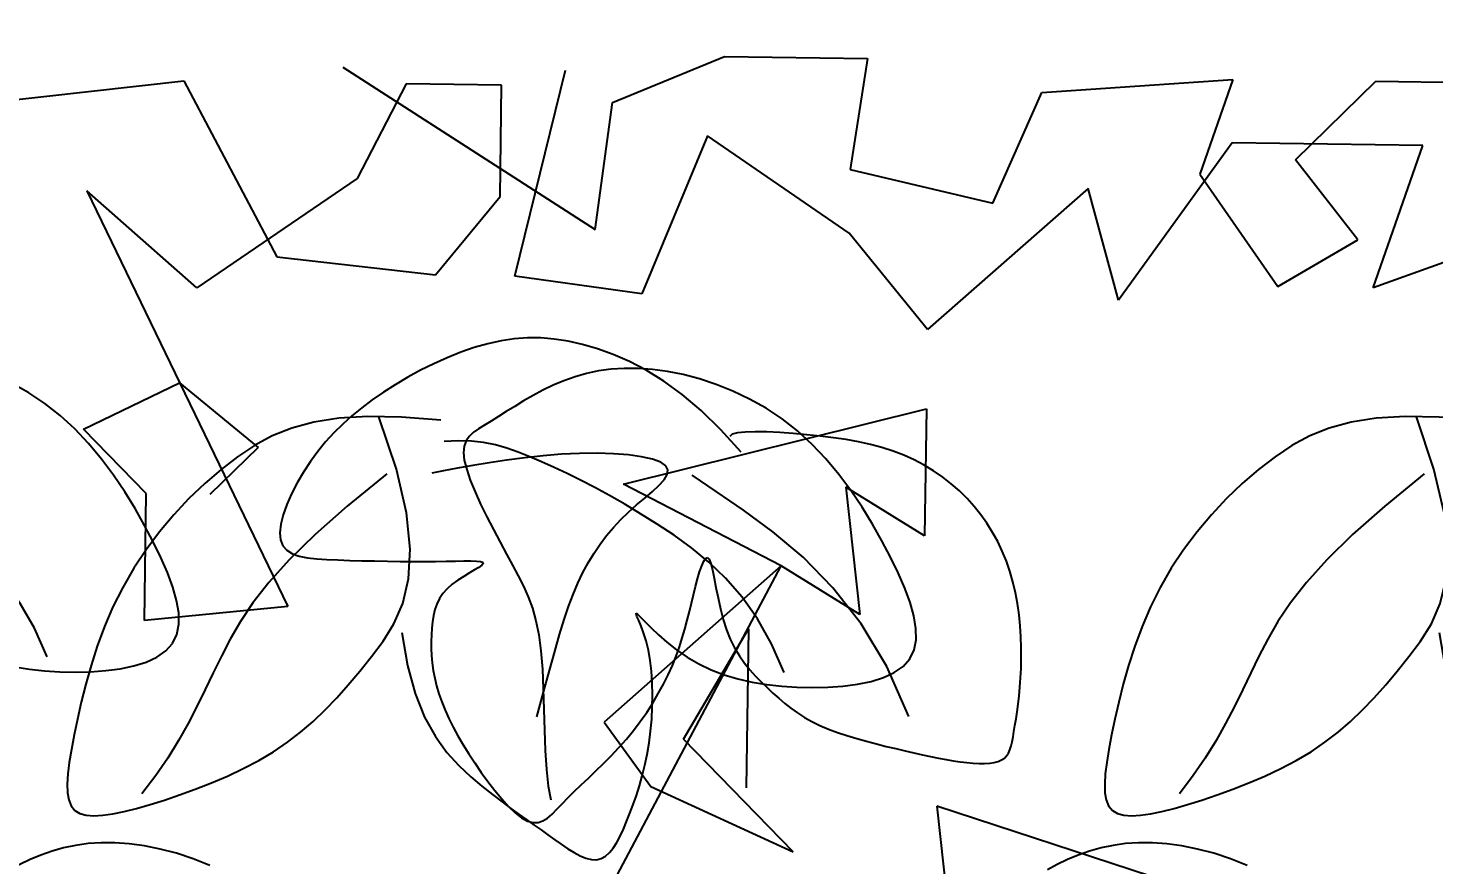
# Model space of a CAD drawing. Header units: millimetres. Extents: x 2 to 5882, y 1831 to 3462.
# Drawn here: x 971.083 to 972.498, y 2698.768 to 2699.61 of the extents above; entities that cross this region are included whole.
import ezdxf

# ---------------------------------------------------------------- set-up
doc = ezdxf.new("R2010")
doc.units = ezdxf.units.MM
for name, color, linetype in [('fz', 7, 'Continuous'), ('LH', 94, 'Continuous'), ('尺寸标注', 4, 'Continuous'), ('标注', 4, 'Continuous')]:
    doc.layers.add(name, color=color, linetype=linetype)
doc.styles.get("Standard").update_dxf_attribs({"font": 'simplex1.shx', "width": 0.7, "bigfont": 'hztxt.shx'})
doc.dimstyles.new('比例1：200', dxfattribs={"dimtxt": 3, "dimasz": 2, "dimexe": 1, "dimexo": 1, "dimgap": 0.5, "dimtad": 1, "dimlfac": 20, "dimzin": 13, "dimdsep": 46, "dimtxsty": 'Standard', "dimcen": -0.09, "dimclrd": 256, "dimclre": 256, "dimclrt": 7, "dimaunit": 1, "dimadec": 0, "dimazin": 0, "dimtfac": 0.0005, "dimtix": 1, "dimtmove": 2, "dimatfit": 3, "dimfxl": 0, "dimtolj": 1, "dimtzin": 13, "dimarcsym": 0})

# ---------------------------------------------------------------- blocks, each defined once
blk = doc.blocks.new('LIM43')
at = {"color": 98}
for p, q in [((942287.8214, 2579500.7689), (942288.0753, 2579500.6055)), ((942288.093, 2579500.7332), (942288.2057, 2579500.7796)), ((942288.2057, 2579500.7796), (942288.3497, 2579500.7777)), ((942288.3497, 2579500.7777), (942288.3321, 2579500.666)), ((942287.2765, 2579500.7124), (942287.6612, 2579500.7551)), ((942287.6612, 2579500.7551), (942287.7548, 2579500.5779)), ((942287.9946, 2579500.5587), (942288.0454, 2579500.7658)), ((942288.5252, 2579500.7433), (942288.7175, 2579500.7566)), ((942288.7175, 2579500.7566), (942288.6841, 2579500.6612)), ((942288.7804, 2579500.6758), (942288.8615, 2579500.7547)), ((942288.8615, 2579500.7547), (942288.9575, 2579500.7534)), ((942287.8852, 2579500.752), (942287.8359, 2579500.6568)), ((942287.9812, 2579500.7507), (942287.8852, 2579500.752)), ((942287.9797, 2579500.6388), (942287.9812, 2579500.7507)), ((942288.4757, 2579500.632), (942288.5252, 2579500.7433)), ((942288.0753, 2579500.6055), (942288.093, 2579500.7332)), ((942288.1886, 2579500.6999), (942288.1224, 2579500.5409)), ((942288.3313, 2579500.602), (942288.1886, 2579500.6999)), ((942288.7166, 2579500.6927), (942288.6024, 2579500.5344)), ((942288.9086, 2579500.6901), (942288.7166, 2579500.6927)), ((942288.8586, 2579500.5469), (942288.9086, 2579500.6901)), ((942288.8433, 2579500.595), (942288.7804, 2579500.6758)), ((942287.8359, 2579500.6568), (942287.6744, 2579500.547)), ((942288.3321, 2579500.666), (942288.4757, 2579500.632)), ((942288.6841, 2579500.6612), (942288.7626, 2579500.5482)), ((942287.6744, 2579500.547), (942287.5637, 2579500.6445)), ((942287.5637, 2579500.6445), (942287.766, 2579500.226)), ((942288.5719, 2579500.6467), (942288.41, 2579500.505)), ((942288.6024, 2579500.5344), (942288.5719, 2579500.6467)), ((942287.9146, 2579500.5598), (942287.9797, 2579500.6388)), ((942288.41, 2579500.505), (942288.3313, 2579500.602)), ((942288.7626, 2579500.5482), (942288.8433, 2579500.595)), ((942288.9873, 2579500.5931), (942288.8586, 2579500.5469)), ((942287.7548, 2579500.5779), (942287.9146, 2579500.5598)), ((942288.1224, 2579500.5409), (942287.9946, 2579500.5587)), ((942287.5604, 2579500.4047), (942287.6571, 2579500.4513)), ((942287.6571, 2579500.4513), (942287.7362, 2579500.3863)), ((942288.1038, 2579500.3493), (942288.4089, 2579500.4251)), ((942288.4089, 2579500.4251), (942288.4071, 2579500.2972)), ((942287.6235, 2579500.3399), (942287.5604, 2579500.4047)), ((942287.7362, 2579500.3863), (942287.6875, 2579500.339)), ((942288.2627, 2579500.2672), (942288.1038, 2579500.3493)), ((942288.3278, 2579500.3462), (942288.342, 2579500.2181)), ((942288.4071, 2579500.2972), (942288.3278, 2579500.3462)), ((942287.6218, 2579500.212), (942287.6235, 2579500.3399)), ((942287.9341, 2579499.6481), (942288.2627, 2579500.2672)), ((942288.2627, 2579500.2672), (942288.0845, 2579500.1097)), ((942288.342, 2579500.2181), (942288.2627, 2579500.2672)), ((942287.766, 2579500.226), (942287.6218, 2579500.212)), ((942288.1643, 2579500.0927), (942288.2298, 2579500.2037)), ((942288.2298, 2579500.2037), (942288.2276, 2579500.0438)), ((942288.0845, 2579500.1097), (942288.1316, 2579500.0451)), ((942288.2747, 2579499.9792), (942288.1643, 2579500.0927)), ((942288.1316, 2579500.0451), (942288.2747, 2579499.9792)), ((942288.6743, 2579499.9418), (942288.4194, 2579500.0252)), ((942288.4194, 2579500.0252), (942288.4337, 2579499.8971))]:
    blk.add_line(p, q, dxfattribs=at)
blk = doc.blocks.new('花')
at = {"layer": 'LH', "color": 12}
for p, q in [((0.6241, 0.4688), (0.6123, 0.4652)), ((0.6366, 0.4716), (0.6241, 0.4688)), ((0.6496, 0.4736), (0.6366, 0.4716)), ((0.6634, 0.4747), (0.6496, 0.4736)), ((0.6779, 0.4749), (0.6634, 0.4747)), ((0.6932, 0.4741), (0.6779, 0.4749)), ((0.7092, 0.4722), (0.6932, 0.4741)), ((0.7259, 0.4693), (0.7092, 0.4722)), ((0.7431, 0.4652), (0.7259, 0.4693)), ((0.5901, 0.4561), (0.5797, 0.4507)), ((0.6009, 0.461), (0.5901, 0.4561)), ((0.6123, 0.4652), (0.6009, 0.461)), ((0.7605, 0.4599), (0.7431, 0.4652)), ((0.7779, 0.4533), (0.7605, 0.4599)), ((0.7953, 0.4454), (0.7779, 0.4533)), ((0.5698, 0.4448), (0.5604, 0.4387)), ((0.5797, 0.4507), (0.5698, 0.4448)), ((0.8123, 0.4361), (0.7953, 0.4454)), ((0.5429, 0.4263), (0.5349, 0.4203)), ((0.5514, 0.4325), (0.5429, 0.4263)), ((0.5604, 0.4387), (0.5514, 0.4325)), ((0.8287, 0.4253), (0.8123, 0.4361)), ((0.8445, 0.4131), (0.8287, 0.4253)), ((0.5274, 0.4146), (0.5205, 0.4095)), ((0.5349, 0.4203), (0.5274, 0.4146)), ((0.8595, 0.3996), (0.8445, 0.4131)), ((-0.5303, 0.4), (-0.5435, 0.395)), ((-0.5172, 0.4041), (-0.5303, 0.4)), ((-0.5041, 0.4071), (-0.5172, 0.4041)), ((-0.4909, 0.4092), (-0.5041, 0.4071)), ((-0.4776, 0.4103), (-0.4909, 0.4092)), ((-0.4639, 0.4103), (-0.4776, 0.4103)), ((-0.4498, 0.4093), (-0.4639, 0.4103)), ((-0.4351, 0.4072), (-0.4498, 0.4093)), ((-0.4197, 0.4041), (-0.4351, 0.4072)), ((-0.4036, 0.3998), (-0.4197, 0.4041)), ((-0.3867, 0.3941), (-0.4036, 0.3998)), ((0.3674, 0.3998), (0.3425, 0.3937)), ((0.3964, 0.4039), (0.3674, 0.3998)), ((0.4303, 0.4061), (0.3964, 0.4039)), ((0.4295, 0.3534), (0.4075, 0.4044)), ((0.47, 0.4062), (0.4303, 0.4061)), ((0.5035, 0.3966), (0.4996, 0.3924)), ((0.5084, 0.4007), (0.5035, 0.3966)), ((0.5141, 0.4049), (0.5084, 0.4007)), ((0.5205, 0.4095), (0.5141, 0.4049)), ((0.8738, 0.3851), (0.8595, 0.3996)), ((-0.5698, 0.3826), (-0.5828, 0.3754)), ((-0.5567, 0.3892), (-0.5698, 0.3826)), ((-0.5435, 0.395), (-0.5567, 0.3892)), ((-0.369, 0.3867), (-0.3867, 0.3941)), ((-0.3504, 0.3772), (-0.369, 0.3867)), ((0.321, 0.3859), (0.3021, 0.3764)), ((0.3425, 0.3937), (0.321, 0.3859)), ((0.4891, 0.387), (0.4751, 0.385)), ((0.5023, 0.3878), (0.4891, 0.387)), ((0.4954, 0.3823), (0.4953, 0.3759)), ((0.4969, 0.3877), (0.4954, 0.3823)), ((0.4996, 0.3924), (0.4969, 0.3877)), ((0.5147, 0.3874), (0.5023, 0.3878)), ((0.5267, 0.3861), (0.5147, 0.3874)), ((0.5385, 0.3838), (0.5267, 0.3861)), ((0.5503, 0.3808), (0.5385, 0.3838)), ((0.8872, 0.3699), (0.8738, 0.3851)), ((-0.5828, 0.3754), (-0.5955, 0.3677)), ((-0.331, 0.3653), (-0.3504, 0.3772)), ((0.3021, 0.3764), (0.2851, 0.3652)), ((0.4953, 0.3759), (0.4968, 0.3682)), ((0.4968, 0.3682), (0.5, 0.3591)), ((0.5622, 0.3771), (0.5503, 0.3808)), ((0.5745, 0.373), (0.5622, 0.3771)), ((0.5875, 0.3683), (0.5745, 0.373)), ((0.601, 0.3633), (0.5875, 0.3683)), ((0.8998, 0.3542), (0.8872, 0.3699)), ((-0.6078, 0.3596), (-0.6196, 0.3512)), ((-0.5955, 0.3677), (-0.6078, 0.3596)), ((-0.3106, 0.3508), (-0.331, 0.3653)), ((0.2851, 0.3652), (0.2691, 0.3526)), ((0.5, 0.3591), (0.5045, 0.3487)), ((0.6152, 0.3577), (0.601, 0.3633)), ((0.63, 0.3515), (0.6152, 0.3577)), ((0.9116, 0.3382), (0.8998, 0.3542)), ((-0.6308, 0.3427), (-0.6414, 0.334)), ((-0.6196, 0.3512), (-0.6308, 0.3427)), ((-0.2893, 0.3332), (-0.3106, 0.3508)), ((0.2691, 0.3526), (0.2535, 0.3385)), ((0.4201, 0.348), (0.3832, 0.3123)), ((0.4433, 0.3104), (0.4295, 0.3534)), ((0.5045, 0.3487), (0.5103, 0.3374)), ((0.6454, 0.3448), (0.63, 0.3515)), ((0.6615, 0.3373), (0.6454, 0.3448)), ((-0.6414, 0.334), (-0.6512, 0.3253)), ((-0.267, 0.3124), (-0.2893, 0.3332)), ((-0.2776, 0.3296), (-0.2796, 0.3273)), ((-0.2724, 0.3315), (-0.2776, 0.3296)), ((-0.2646, 0.333), (-0.2724, 0.3315)), ((-0.2545, 0.3341), (-0.2646, 0.333)), ((-0.2428, 0.3349), (-0.2545, 0.3341)), ((-0.2299, 0.3354), (-0.2428, 0.3349)), ((-0.2163, 0.3356), (-0.2299, 0.3354)), ((-0.2025, 0.3355), (-0.2163, 0.3356)), ((-0.1889, 0.3352), (-0.2025, 0.3355)), ((-0.1756, 0.3347), (-0.1889, 0.3352)), ((-0.1627, 0.3338), (-0.1756, 0.3347)), ((-0.1502, 0.3326), (-0.1627, 0.3338)), ((-0.1379, 0.3309), (-0.1502, 0.3326)), ((-0.1261, 0.3288), (-0.1379, 0.3309)), ((-0.1145, 0.3262), (-0.1261, 0.3288)), ((-0.1034, 0.323), (-0.1145, 0.3262)), ((0.2535, 0.3385), (0.2384, 0.3231)), ((0.5103, 0.3374), (0.5169, 0.3254)), ((0.6782, 0.3292), (0.6615, 0.3373)), ((0.6956, 0.3202), (0.6782, 0.3292)), ((0.9225, 0.3222), (0.9116, 0.3382)), ((-0.6605, 0.3163), (-0.6691, 0.3072)), ((-0.6512, 0.3253), (-0.6605, 0.3163)), ((-0.0926, 0.3192), (-0.1034, 0.323)), ((-0.0822, 0.3148), (-0.0926, 0.3192)), ((-0.0723, 0.3098), (-0.0822, 0.3148)), ((0.2384, 0.3231), (0.2238, 0.3066)), ((0.3832, 0.3123), (0.3533, 0.281)), ((0.5169, 0.3254), (0.5242, 0.3132)), ((0.5242, 0.3132), (0.5318, 0.3009)), ((0.7136, 0.3104), (0.6956, 0.3202)), ((0.9325, 0.3065), (0.9225, 0.3222)), ((-0.6772, 0.2977), (-0.6847, 0.2879)), ((-0.6691, 0.3072), (-0.6772, 0.2977)), ((-0.4289, 0.2977), (-0.447, 0.2954)), ((-0.4114, 0.2993), (-0.4289, 0.2977)), ((-0.3949, 0.3002), (-0.4114, 0.2993)), ((-0.3799, 0.3003), (-0.3949, 0.3002)), ((-0.3666, 0.2996), (-0.3799, 0.3003)), ((-0.3555, 0.2981), (-0.3666, 0.2996)), ((-0.3469, 0.2958), (-0.3555, 0.2981)), ((-0.0627, 0.3043), (-0.0723, 0.3098)), ((-0.0535, 0.2983), (-0.0627, 0.3043)), ((-0.0448, 0.2918), (-0.0535, 0.2983)), ((0.2238, 0.3066), (0.21, 0.2891)), ((0.45, 0.2744), (0.4433, 0.3104)), ((0.5318, 0.3009), (0.5395, 0.2889)), ((0.732, 0.2992), (0.7136, 0.3104)), ((0.7506, 0.2864), (0.732, 0.2992)), ((0.9415, 0.2913), (0.9325, 0.3065)), ((-0.6847, 0.2879), (-0.6917, 0.2777)), ((-0.5016, 0.2848), (-0.5189, 0.2807)), ((-0.4836, 0.2888), (-0.5016, 0.2848)), ((-0.4653, 0.2923), (-0.4836, 0.2888)), ((-0.447, 0.2954), (-0.4653, 0.2923)), ((-0.3413, 0.2926), (-0.3469, 0.2958)), ((-0.342, 0.2784), (-0.3393, 0.2838)), ((-0.3389, 0.2886), (-0.3413, 0.2926)), ((-0.3393, 0.2838), (-0.3389, 0.2886)), ((-0.2887, 0.2709), (-0.3142, 0.2852)), ((-0.0365, 0.2849), (-0.0448, 0.2918)), ((-0.0287, 0.2775), (-0.0365, 0.2849)), ((0.21, 0.2891), (0.1971, 0.2707)), ((0.5395, 0.2889), (0.547, 0.2775)), ((0.7689, 0.2715), (0.7506, 0.2864)), ((0.9494, 0.2767), (0.9415, 0.2913)), ((-0.6917, 0.2777), (-0.6983, 0.267)), ((-0.5503, 0.2725), (-0.5639, 0.2687)), ((-0.5352, 0.2765), (-0.5503, 0.2725)), ((-0.5189, 0.2807), (-0.5352, 0.2765)), ((-0.3528, 0.2656), (-0.3467, 0.2722)), ((-0.3467, 0.2722), (-0.342, 0.2784)), ((-0.2597, 0.2546), (-0.2887, 0.2709)), ((-0.0214, 0.2698), (-0.0287, 0.2775)), ((-0.0145, 0.2617), (-0.0214, 0.2698)), ((0.1971, 0.2707), (0.1851, 0.2516)), ((0.3533, 0.281), (0.3296, 0.2535)), ((0.4509, 0.2443), (0.45, 0.2744)), ((0.547, 0.2775), (0.554, 0.2669)), ((0.7869, 0.254), (0.7689, 0.2715)), ((0.9559, 0.2627), (0.9494, 0.2767)), ((-0.7044, 0.2558), (-0.7098, 0.2444)), ((-0.6983, 0.267), (-0.7044, 0.2558)), ((-0.5639, 0.2687), (-0.5755, 0.2654)), ((-0.3674, 0.2508), (-0.3598, 0.2584)), ((-0.3598, 0.2584), (-0.3528, 0.2656)), ((-0.0081, 0.2531), (-0.0145, 0.2617)), ((0.554, 0.2669), (0.5606, 0.2568)), ((0.5606, 0.2568), (0.5668, 0.2468)), ((0.9608, 0.2496), (0.9559, 0.2627)), ((-0.7098, 0.2444), (-0.7146, 0.2331)), ((-0.382, 0.2348), (-0.3749, 0.2429)), ((-0.3749, 0.2429), (-0.3674, 0.2508)), ((-0.2285, 0.2353), (-0.2597, 0.2546)), ((-0.0021, 0.2443), (-0.0081, 0.2531)), ((0.0033, 0.235), (-0.0021, 0.2443)), ((0.1851, 0.2516), (0.1743, 0.232)), ((0.3296, 0.2535), (0.311, 0.2291)), ((0.4471, 0.2192), (0.4509, 0.2443)), ((0.5668, 0.2468), (0.5724, 0.2364)), ((0.8042, 0.2335), (0.7869, 0.254)), ((0.964, 0.2372), (0.9608, 0.2496)), ((-0.7146, 0.2331), (-0.7184, 0.222)), ((-0.3887, 0.2263), (-0.382, 0.2348)), ((-0.1961, 0.2122), (-0.2285, 0.2353)), ((0.0082, 0.2254), (0.0033, 0.235)), ((0.1743, 0.232), (0.1648, 0.2119)), ((0.311, 0.2291), (0.2967, 0.2074)), ((0.5724, 0.2364), (0.5775, 0.2253)), ((0.682, 0.2284), (0.682, 0.2291)), ((0.682, 0.2291), (0.6836, 0.2281)), ((0.6831, 0.2259), (0.682, 0.2284)), ((0.6836, 0.2281), (0.6869, 0.2253)), ((0.8205, 0.2097), (0.8042, 0.2335)), ((0.9651, 0.2258), (0.964, 0.2372)), ((-0.7184, 0.222), (-0.7212, 0.2114)), ((-0.4008, 0.2084), (-0.395, 0.2175)), ((-0.395, 0.2175), (-0.3887, 0.2263)), ((0.0127, 0.2155), (0.0082, 0.2254)), ((0.0166, 0.2052), (0.0127, 0.2155)), ((0.4399, 0.198), (0.4471, 0.2192)), ((0.5775, 0.2253), (0.582, 0.2129)), ((0.582, 0.2129), (0.5861, 0.1991)), ((0.6852, 0.222), (0.6831, 0.2259)), ((0.688, 0.2166), (0.6852, 0.222)), ((0.6869, 0.2253), (0.6919, 0.221)), ((0.6911, 0.2099), (0.688, 0.2166)), ((0.6919, 0.221), (0.6984, 0.2155)), ((0.6984, 0.2155), (0.7063, 0.2092)), ((0.9605, 0.2062), (0.964, 0.2155)), ((0.964, 0.2155), (0.9651, 0.2258)), ((-0.7228, 0.2017), (-0.723, 0.1931)), ((-0.7212, 0.2114), (-0.7228, 0.2017)), ((-0.4111, 0.1888), (-0.4061, 0.1988)), ((-0.4061, 0.1988), (-0.4008, 0.2084)), ((-0.297, 0.1952), (-0.2954, 0.2)), ((-0.2954, 0.2), (-0.2937, 0.203)), ((-0.2937, 0.203), (-0.2919, 0.2039)), ((-0.2919, 0.2039), (-0.29, 0.2024)), ((-0.29, 0.2024), (-0.288, 0.1984)), ((-0.288, 0.1984), (-0.2858, 0.1921)), ((-0.1637, 0.1842), (-0.1961, 0.2122)), ((0.02, 0.1945), (0.0166, 0.2052)), ((0.1648, 0.2119), (0.1566, 0.1916)), ((0.2967, 0.2074), (0.2857, 0.1875)), ((0.5861, 0.1991), (0.5896, 0.1832)), ((0.6944, 0.202), (0.6911, 0.2099)), ((0.6974, 0.1929), (0.6944, 0.202)), ((0.7063, 0.2092), (0.7154, 0.2025)), ((0.7154, 0.2025), (0.7257, 0.1957)), ((0.8356, 0.182), (0.8205, 0.2097)), ((0.9544, 0.1981), (0.9605, 0.2062)), ((-0.723, 0.1931), (-0.7218, 0.1859)), ((-0.7218, 0.1859), (-0.7189, 0.1803)), ((-0.4157, 0.1784), (-0.4111, 0.1888)), ((-0.3001, 0.1819), (-0.2986, 0.1891)), ((-0.2986, 0.1891), (-0.297, 0.1952)), ((-0.2858, 0.1921), (-0.2835, 0.184)), ((-0.2835, 0.184), (-0.2809, 0.1747)), ((-0.1322, 0.1503), (-0.1637, 0.1842)), ((0.023, 0.1837), (0.02, 0.1945)), ((0.1566, 0.1916), (0.1498, 0.1712)), ((0.2857, 0.1875), (0.277, 0.169)), ((0.4305, 0.1797), (0.4399, 0.198)), ((0.4485, 0.19), (0.4569, 0.1573)), ((0.7001, 0.1829), (0.6974, 0.1929)), ((0.7257, 0.1957), (0.737, 0.1893)), ((0.737, 0.1893), (0.7492, 0.1834)), ((0.9234, 0.1803), (0.9355, 0.1852)), ((0.9355, 0.1852), (0.9459, 0.1911)), ((0.9459, 0.1911), (0.9544, 0.1981)), ((-0.7189, 0.1803), (-0.7145, 0.1761)), ((-0.7145, 0.1761), (-0.7087, 0.1731)), ((-0.7087, 0.1731), (-0.7016, 0.1713)), ((-0.7016, 0.1713), (-0.6933, 0.1703)), ((-0.6933, 0.1703), (-0.6839, 0.17)), ((-0.6839, 0.17), (-0.6736, 0.1701)), ((-0.6736, 0.1701), (-0.6625, 0.1706)), ((-0.6625, 0.1706), (-0.6506, 0.1712)), ((-0.6506, 0.1712), (-0.6383, 0.1719)), ((-0.6383, 0.1719), (-0.6256, 0.1727)), ((-0.6256, 0.1727), (-0.6128, 0.1735)), ((-0.6128, 0.1735), (-0.6001, 0.1744)), ((-0.6001, 0.1744), (-0.5877, 0.1754)), ((-0.5877, 0.1754), (-0.5757, 0.1764)), ((-0.5757, 0.1764), (-0.5644, 0.1774)), ((-0.5644, 0.1774), (-0.5539, 0.1785)), ((-0.5539, 0.1785), (-0.5445, 0.1794)), ((-0.5445, 0.1794), (-0.5362, 0.1803)), ((-0.5362, 0.1803), (-0.5291, 0.1808)), ((-0.5245, 0.1721), (-0.5294, 0.1686)), ((-0.5291, 0.1808), (-0.5235, 0.1811)), ((-0.5204, 0.175), (-0.5245, 0.1721)), ((-0.5235, 0.1811), (-0.5194, 0.181)), ((-0.5176, 0.1774), (-0.5204, 0.175)), ((-0.5194, 0.181), (-0.517, 0.1804)), ((-0.5164, 0.1792), (-0.5176, 0.1774)), ((-0.517, 0.1804), (-0.5164, 0.1792)), ((-0.4198, 0.1674), (-0.4157, 0.1784)), ((-0.3029, 0.1655), (-0.3015, 0.1739)), ((-0.3015, 0.1739), (-0.3001, 0.1819)), ((-0.2809, 0.1747), (-0.278, 0.1644)), ((0.0254, 0.1727), (0.023, 0.1837)), ((0.0275, 0.1617), (0.0254, 0.1727)), ((0.1498, 0.1712), (0.1441, 0.1509)), ((0.42, 0.1633), (0.4305, 0.1797)), ((0.5896, 0.1832), (0.5926, 0.1651)), ((0.7023, 0.1721), (0.7001, 0.1829)), ((0.704, 0.1607), (0.7023, 0.1721)), ((0.7492, 0.1834), (0.762, 0.1786)), ((0.762, 0.1786), (0.7756, 0.1747)), ((0.7756, 0.1747), (0.7896, 0.1717)), ((0.7896, 0.1717), (0.8042, 0.1696)), ((0.8651, 0.1692), (0.8805, 0.1708)), ((0.8805, 0.1708), (0.8956, 0.1732)), ((0.8956, 0.1732), (0.91, 0.1763)), ((0.91, 0.1763), (0.9234, 0.1803)), ((-0.5457, 0.1558), (-0.5504, 0.1509)), ((-0.5404, 0.1604), (-0.5457, 0.1558)), ((-0.5348, 0.1647), (-0.5404, 0.1604)), ((-0.5294, 0.1686), (-0.5348, 0.1647)), ((-0.4272, 0.1434), (-0.4236, 0.1558)), ((-0.4236, 0.1558), (-0.4198, 0.1674)), ((-0.3056, 0.1482), (-0.3042, 0.1569)), ((-0.3042, 0.1569), (-0.3029, 0.1655)), ((-0.278, 0.1644), (-0.2747, 0.1537)), ((0.0291, 0.1507), (0.0275, 0.1617)), ((0.277, 0.169), (0.2696, 0.1513)), ((0.4096, 0.1478), (0.42, 0.1633)), ((0.4569, 0.1573), (0.4671, 0.1299)), ((0.5926, 0.1651), (0.5952, 0.1453)), ((0.7053, 0.1487), (0.704, 0.1607)), ((0.8042, 0.1696), (0.8191, 0.1684)), ((0.8191, 0.1684), (0.8343, 0.1679)), ((0.8343, 0.1679), (0.8496, 0.1682)), ((0.8496, 0.1682), (0.8651, 0.1692)), ((-0.5543, 0.1457), (-0.5573, 0.1403)), ((-0.5504, 0.1509), (-0.5543, 0.1457)), ((-0.4305, 0.1297), (-0.4272, 0.1434)), ((-0.3071, 0.1393), (-0.3056, 0.1482)), ((-0.2747, 0.1537), (-0.2711, 0.1431)), ((-0.2711, 0.1431), (-0.2669, 0.1331)), ((-0.1029, 0.1097), (-0.1322, 0.1503)), ((0.0304, 0.1399), (0.0291, 0.1507)), ((0.1441, 0.1509), (0.1395, 0.1311)), ((0.2696, 0.1513), (0.2628, 0.1338)), ((0.3992, 0.1331), (0.4096, 0.1478)), ((0.5952, 0.1453), (0.5976, 0.1247)), ((0.7061, 0.1365), (0.7053, 0.1487)), ((-0.5611, 0.1289), (-0.5621, 0.1228)), ((-0.5595, 0.1347), (-0.5611, 0.1289)), ((-0.5573, 0.1403), (-0.5595, 0.1347)), ((-0.4339, 0.1144), (-0.4305, 0.1297)), ((-0.3105, 0.1212), (-0.3087, 0.1303)), ((-0.3087, 0.1303), (-0.3071, 0.1393)), ((-0.2669, 0.1331), (-0.2623, 0.1239)), ((0.0313, 0.1293), (0.0304, 0.1399)), ((0.0319, 0.1191), (0.0313, 0.1293)), ((0.1395, 0.1311), (0.1357, 0.1118)), ((0.2628, 0.1338), (0.2561, 0.1163)), ((0.3887, 0.1192), (0.3992, 0.1331)), ((0.4671, 0.1299), (0.4785, 0.1072)), ((0.7065, 0.1242), (0.7061, 0.1365)), ((-0.5626, 0.1166), (-0.5627, 0.1101)), ((-0.5621, 0.1228), (-0.5626, 0.1166)), ((-0.4374, 0.0971), (-0.4339, 0.1144)), ((-0.3127, 0.112), (-0.3105, 0.1212)), ((-0.2623, 0.1239), (-0.2572, 0.1156)), ((-0.2572, 0.1156), (-0.2517, 0.108)), ((0.0323, 0.1094), (0.0319, 0.1191)), ((0.2561, 0.1163), (0.2492, 0.0987)), ((0.378, 0.106), (0.3887, 0.1192)), ((0.5976, 0.1247), (0.5999, 0.1039)), ((0.7064, 0.112), (0.7065, 0.1242)), ((-0.5627, 0.1101), (-0.5625, 0.1035)), ((-0.5625, 0.1035), (-0.5621, 0.0967)), ((-0.3181, 0.0929), (-0.3152, 0.1025)), ((-0.3152, 0.1025), (-0.3127, 0.112)), ((-0.2517, 0.108), (-0.246, 0.1012)), ((-0.246, 0.1012), (-0.24, 0.0949)), ((-0.0767, 0.0613), (-0.1029, 0.1097)), ((0.0322, 0.0913), (0.0324, 0.1001)), ((0.0324, 0.1001), (0.0323, 0.1094)), ((0.1357, 0.1118), (0.1327, 0.0934)), ((0.3669, 0.0935), (0.378, 0.106)), ((0.4785, 0.1072), (0.4909, 0.0886)), ((0.5999, 0.1039), (0.6024, 0.0837)), ((0.7049, 0.0884), (0.7059, 0.1)), ((0.7059, 0.1), (0.7064, 0.112)), ((-0.5621, 0.0967), (-0.5614, 0.0897)), ((-0.5614, 0.0897), (-0.5605, 0.0825)), ((-0.4411, 0.0775), (-0.4374, 0.0971)), ((-0.3216, 0.0832), (-0.3181, 0.0929)), ((-0.24, 0.0949), (-0.2338, 0.0891)), ((-0.2338, 0.0891), (-0.2276, 0.0837)), ((0.032, 0.083), (0.0322, 0.0913)), ((0.1327, 0.0934), (0.1303, 0.076)), ((0.2492, 0.0987), (0.2418, 0.081)), ((0.3553, 0.0816), (0.3669, 0.0935)), ((0.4909, 0.0886), (0.5039, 0.0735)), ((0.7035, 0.0772), (0.7049, 0.0884)), ((-0.5605, 0.0825), (-0.5592, 0.0752)), ((-0.5592, 0.0752), (-0.5576, 0.0678)), ((-0.4452, 0.0553), (-0.4411, 0.0775)), ((-0.3299, 0.0634), (-0.3255, 0.0733)), ((-0.3255, 0.0733), (-0.3216, 0.0832)), ((-0.2276, 0.0837), (-0.2213, 0.0785)), ((-0.2213, 0.0785), (-0.215, 0.0735)), ((-0.215, 0.0735), (-0.2087, 0.0688)), ((0.0311, 0.068), (0.0316, 0.0753)), ((0.0316, 0.0753), (0.032, 0.083)), ((0.1303, 0.076), (0.1284, 0.0599)), ((0.2418, 0.081), (0.2336, 0.063)), ((0.343, 0.0704), (0.3553, 0.0816)), ((0.5039, 0.0735), (0.5169, 0.0613)), ((0.6024, 0.0837), (0.6051, 0.0649)), ((0.7018, 0.0664), (0.7035, 0.0772)), ((-0.5576, 0.0678), (-0.5555, 0.0603)), ((-0.5555, 0.0603), (-0.553, 0.0526)), ((-0.3347, 0.0534), (-0.3299, 0.0634)), ((-0.2087, 0.0688), (-0.2022, 0.0642)), ((-0.2022, 0.0642), (-0.1956, 0.0598)), ((-0.1956, 0.0598), (-0.1886, 0.0557)), ((0.0301, 0.0553), (0.0306, 0.0614)), ((0.0306, 0.0614), (0.0311, 0.068)), ((0.1284, 0.0599), (0.1269, 0.0452)), ((0.2336, 0.063), (0.2243, 0.0446)), ((0.3157, 0.0498), (0.3298, 0.0598)), ((0.3298, 0.0598), (0.343, 0.0704)), ((0.5169, 0.0613), (0.5297, 0.0512)), ((0.6051, 0.0649), (0.6083, 0.0483)), ((0.6997, 0.0561), (0.7018, 0.0664)), ((-0.553, 0.0526), (-0.55, 0.0448)), ((-0.55, 0.0448), (-0.5465, 0.0369)), ((-0.4497, 0.0301), (-0.4452, 0.0553)), ((-0.3456, 0.0338), (-0.34, 0.0436)), ((-0.34, 0.0436), (-0.3347, 0.0534)), ((-0.1886, 0.0557), (-0.1813, 0.0518)), ((-0.1813, 0.0518), (-0.1735, 0.0483)), ((-0.1735, 0.0483), (-0.1652, 0.045)), ((-0.1652, 0.045), (-0.1563, 0.0421)), ((0.0285, 0.0404), (0.0291, 0.0448)), ((0.0291, 0.0448), (0.0296, 0.0498)), ((0.0296, 0.0498), (0.0301, 0.0553)), ((0.1269, 0.0452), (0.1258, 0.032)), ((0.2243, 0.0446), (0.2137, 0.0259)), ((0.3009, 0.0403), (0.3157, 0.0498)), ((0.5297, 0.0512), (0.5418, 0.0427)), ((0.5418, 0.0427), (0.553, 0.0353)), ((0.6083, 0.0483), (0.6121, 0.0346)), ((0.6951, 0.0368), (0.6975, 0.0462)), ((0.6975, 0.0462), (0.6997, 0.0561)), ((-0.5465, 0.0369), (-0.5425, 0.0289)), ((-0.5425, 0.0289), (-0.538, 0.0208)), ((-0.3517, 0.0243), (-0.3456, 0.0338)), ((-0.1563, 0.0421), (-0.1469, 0.0394)), ((-0.1469, 0.0394), (-0.1371, 0.0371)), ((-0.1371, 0.0371), (-0.1271, 0.0349)), ((-0.1271, 0.0349), (-0.1169, 0.033)), ((-0.1169, 0.033), (-0.1068, 0.0312)), ((-0.1068, 0.0312), (-0.0968, 0.0296)), ((-0.0968, 0.0296), (-0.087, 0.0281)), ((0.0228, 0.0277), (0.0248, 0.0302)), ((0.0248, 0.0302), (0.0264, 0.0331)), ((0.0264, 0.0331), (0.0276, 0.0365)), ((0.0276, 0.0365), (0.0285, 0.0404)), ((0.1258, 0.032), (0.1253, 0.0203)), ((0.2701, 0.0232), (0.2856, 0.0315)), ((0.2856, 0.0315), (0.3009, 0.0403)), ((0.553, 0.0353), (0.5633, 0.0287)), ((0.5633, 0.0287), (0.5727, 0.0228)), ((0.6925, 0.0279), (0.6951, 0.0368)), ((-0.538, 0.0208), (-0.533, 0.0126)), ((-0.3649, 0.0059), (-0.3581, 0.015)), ((-0.3581, 0.015), (-0.3517, 0.0243)), ((-0.087, 0.0281), (-0.0776, 0.0267)), ((-0.0776, 0.0267), (-0.0685, 0.0254)), ((-0.0685, 0.0254), (-0.0598, 0.0242)), ((-0.0598, 0.0242), (-0.0514, 0.0232)), ((-0.0514, 0.0232), (-0.0434, 0.0222)), ((-0.0434, 0.0222), (-0.0357, 0.0214)), ((-0.0357, 0.0214), (-0.0283, 0.0208)), ((-0.0283, 0.0208), (-0.0213, 0.0204)), ((-0.0213, 0.0204), (-0.0145, 0.0201)), ((-0.0145, 0.0201), (-0.0082, 0.0201)), ((-0.0082, 0.0201), (-0.0022, 0.0202)), ((-0.0022, 0.0202), (0.0033, 0.0207)), ((0.0033, 0.0207), (0.0084, 0.0214)), ((0.0084, 0.0214), (0.0129, 0.0225)), ((0.0129, 0.0225), (0.0168, 0.0238)), ((0.0168, 0.0238), (0.0201, 0.0256)), ((0.0201, 0.0256), (0.0228, 0.0277)), ((0.1253, 0.0203), (0.1255, 0.0101)), ((0.2137, 0.0259), (0.2013, 0.0065)), ((0.2392, 0.0086), (0.2545, 0.0156)), ((0.2545, 0.0156), (0.2701, 0.0232)), ((0.5727, 0.0228), (0.5814, 0.0174)), ((0.5814, 0.0174), (0.5896, 0.0126)), ((0.6873, 0.0115), (0.6899, 0.0194)), ((0.6899, 0.0194), (0.6925, 0.0279)), ((-0.533, 0.0126), (-0.5275, 0.0043)), ((-0.5275, 0.0043), (-0.5215, -0.0042)), ((-0.3719, -0.0028), (-0.3649, 0.0059)), ((0.1255, 0.0101), (0.1265, 0.0014)), ((0.1265, 0.0014), (0.1284, -0.0058)), ((0.2103, -0.0035), (0.2244, 0.0022)), ((0.2244, 0.0022), (0.2392, 0.0086)), ((0.5896, 0.0126), (0.5974, 0.008)), ((0.5974, 0.008), (0.6048, 0.0037)), ((0.6048, 0.0037), (0.6121, -0.0006)), ((0.6817, -0.0025), (0.6845, 0.0041)), ((0.6845, 0.0041), (0.6873, 0.0115)), ((-0.5215, -0.0042), (-0.5151, -0.0128)), ((-0.5151, -0.0128), (-0.5083, -0.0215)), ((-0.386, -0.0193), (-0.379, -0.0112)), ((-0.379, -0.0112), (-0.3719, -0.0028)), ((0.1284, -0.0058), (0.1313, -0.0115)), ((0.1313, -0.0115), (0.1354, -0.0157)), ((0.1739, -0.016), (0.185, -0.0127)), ((0.185, -0.0127), (0.1971, -0.0085)), ((0.1971, -0.0085), (0.2103, -0.0035)), ((0.6121, -0.0006), (0.6193, -0.0049)), ((0.6193, -0.0049), (0.6263, -0.009)), ((0.6263, -0.009), (0.6332, -0.0129)), ((0.6332, -0.0129), (0.6399, -0.0162)), ((0.6715, -0.0172), (0.6752, -0.0133)), ((0.6752, -0.0133), (0.6786, -0.0084)), ((0.6786, -0.0084), (0.6817, -0.0025)), ((-0.5083, -0.0215), (-0.501, -0.0304)), ((-0.3997, -0.0346), (-0.393, -0.0271)), ((-0.393, -0.0271), (-0.386, -0.0193)), ((0.1354, -0.0157), (0.1407, -0.0184)), ((0.1407, -0.0184), (0.1473, -0.0196)), ((0.1473, -0.0196), (0.155, -0.0196)), ((0.155, -0.0196), (0.1639, -0.0183)), ((0.1639, -0.0183), (0.1739, -0.016)), ((0.6399, -0.0162), (0.6462, -0.019)), ((0.6462, -0.019), (0.6522, -0.0209)), ((0.6522, -0.0209), (0.6578, -0.0218)), ((0.6578, -0.0218), (0.6628, -0.0215)), ((0.6628, -0.0215), (0.6674, -0.02)), ((0.6674, -0.02), (0.6715, -0.0172)), ((-0.501, -0.0304), (-0.4935, -0.0391)), ((-0.4935, -0.0391), (-0.4858, -0.0475)), ((-0.4119, -0.0486), (-0.406, -0.0418)), ((-0.406, -0.0418), (-0.3997, -0.0346)), ((-0.4858, -0.0475), (-0.4782, -0.0552)), ((-0.4782, -0.0552), (-0.4707, -0.0622)), ((-0.4219, -0.061), (-0.4171, -0.0551)), ((-0.4171, -0.0551), (-0.4119, -0.0486)), ((0.1272, -0.0543), (0.1159, -0.0585)), ((0.139, -0.0507), (0.1272, -0.0543)), ((0.1515, -0.0479), (0.139, -0.0507)), ((0.1645, -0.0459), (0.1515, -0.0479)), ((0.1783, -0.0448), (0.1645, -0.0459)), ((0.1928, -0.0446), (0.1783, -0.0448)), ((0.2081, -0.0454), (0.1928, -0.0446)), ((0.2241, -0.0473), (0.2081, -0.0454)), ((0.2408, -0.0502), (0.2241, -0.0473)), ((0.258, -0.0543), (0.2408, -0.0502)), ((0.2754, -0.0596), (0.258, -0.0543)), ((-0.4707, -0.0622), (-0.4634, -0.068)), ((-0.4634, -0.068), (-0.4567, -0.0725)), ((-0.4352, -0.0739), (-0.4308, -0.0707)), ((-0.4308, -0.0707), (-0.4264, -0.0663)), ((-0.4264, -0.0663), (-0.4219, -0.061)), ((0.0946, -0.0688), (0.0847, -0.0747)), ((0.105, -0.0634), (0.0946, -0.0688)), ((0.1159, -0.0585), (0.105, -0.0634)), ((-0.4567, -0.0725), (-0.4504, -0.0754)), ((-0.4504, -0.0754), (-0.4449, -0.0765)), ((-0.4449, -0.0765), (-0.4398, -0.0759)), ((-0.4398, -0.0759), (-0.4352, -0.0739)), ((0.0847, -0.0747), (0.0753, -0.0808))]:
    blk.add_line(p, q, dxfattribs=at)
blk = doc.blocks.new('*D194')
at = {"layer": 'DEFPOINTS', "color": 0}
for p in [(979.9858, 2728.1499), (976.4278, 2697.053), (980.0731, 2697.053)]:
    blk.add_point(p, dxfattribs=at)
at = {"layer": '标注', "lineweight": -2}
for p, q in [((978.9858, 2728.1499), (975.4278, 2728.1499)), ((976.4278, 2726.1499), (976.4278, 2699.053)), ((979.0731, 2697.053), (975.4278, 2697.053))]:
    blk.add_line(p, q, dxfattribs=at)
at = {"layer": '标注'}
for points in [[(976.0945, 2726.1499), (976.7611, 2726.1499), (976.4278, 2728.1499)], [(976.0945, 2699.053), (976.7611, 2699.053), (976.4278, 2697.053)]]:
    blk.add_solid(points, dxfattribs=at)
at = {"layer": '标注', "color": 7, "insert": (974.4278, 2712.6015), "char_height": 3, "attachment_point": 5, "rotation": 90}
blk.add_mtext('\\A1;1200', dxfattribs=at)

msp = doc.modelspace()

# ---------------------------------------------------------------- block references
at = {"layer": 'fz'}
msp.add_blockref('LIM43', (-941316.42146, -2576801.19835), dxfattribs=at)
at = {"layer": '尺寸标注', "rotation": 355.2300754294851}
for p in [(970.25427, 2698.86511), (970.99651, 2698.84954), (972.04101, 2698.84954)]:
    msp.add_blockref('花', p, dxfattribs=at)

# ---------------------------------------------------------------- dimensions: what is measured, and where the dimension line sits
at = {"layer": '标注'}
dim = msp.add_linear_dim(base=(976.42779, 2697.05297), p1=(979.98578, 2728.14995), p2=(980.07305, 2697.05297), angle=90, text='1200', dimstyle='比例1：200', dxfattribs=at)
dim.commit()
dim.dimension.update_dxf_attribs({"geometry": '*D194', "text_midpoint": (974.42779, 2712.60146)})

doc.saveas('drawing.dxf')
